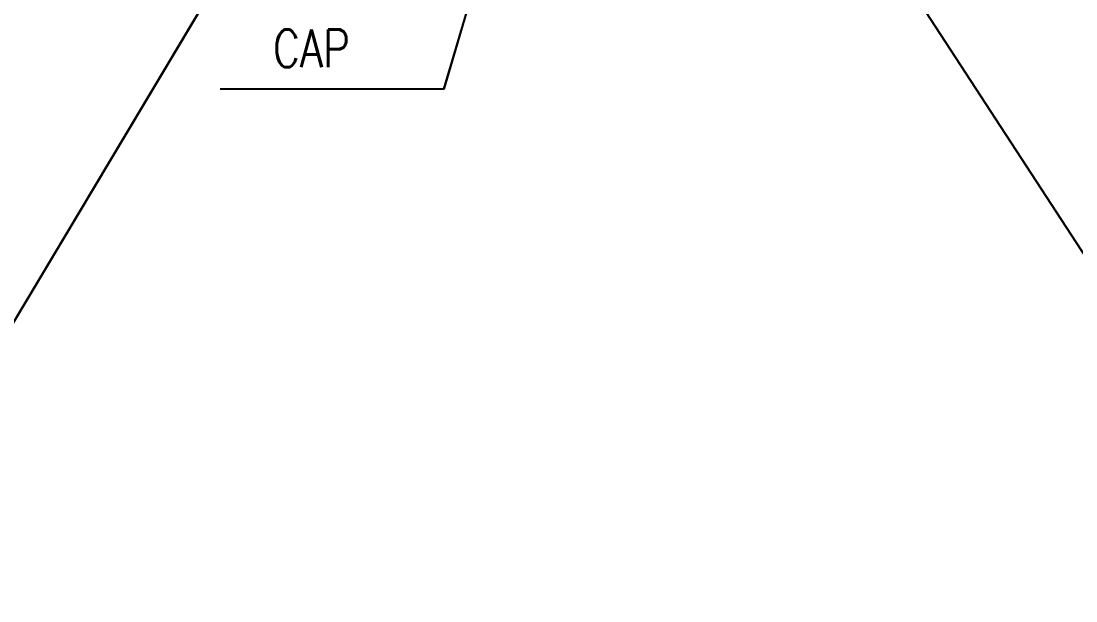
# Model space of a CAD drawing. Extents: x 846 to 947, y 375 to 797.
# Drawn here: x 895.676 to 900.011, y 492.112 to 494.493 of the extents above; entities that cross this region are included whole.
import ezdxf

# ---------------------------------------------------------------- set-up
doc = ezdxf.new("R2010")
doc.units = 0
doc.header["$MEASUREMENT"] = 0
doc.layers.add('PL-DR-LEADER', color=42, linetype='CONTINUOUS')
doc.layers.add('text', color=252, linetype='CONTINUOUS', lineweight=15)
doc.styles.add('IBA', font='ROMANS.shx', dxfattribs={"width": 0.8, "height": 0.2})

msp = doc.modelspace()

# ---------------------------------------------------------------- linework, layer by layer
at = {"layer": 'PL-DR-LEADER'}
for p, q in [((898.1386, 496.4575), (900.9139, 492.1983)), ((898.1393, 496.4575), (900.9146, 492.1983)), ((897.1437, 495.7649), (894.9599, 492.112)), ((897.1445, 495.7649), (894.9606, 492.112)), ((897.8235, 495.6021), (897.412, 494.214)), ((897.8243, 495.6021), (897.4127, 494.214)), ((897.412, 494.214), (896.4937, 494.214)), ((897.4127, 494.214), (896.4944, 494.214))]:
    msp.add_line(p, q, dxfattribs=at)

# ---------------------------------------------------------------- texts
at = {"layer": 'text', "color": 7, "style": 'IBA', "width": 0.8}
for p in [(896.7106, 494.3039), (896.7113, 494.3039)]:
    msp.add_text('CAP', height=0.15394, dxfattribs=at).set_placement(p)

doc.saveas('drawing.dxf')
